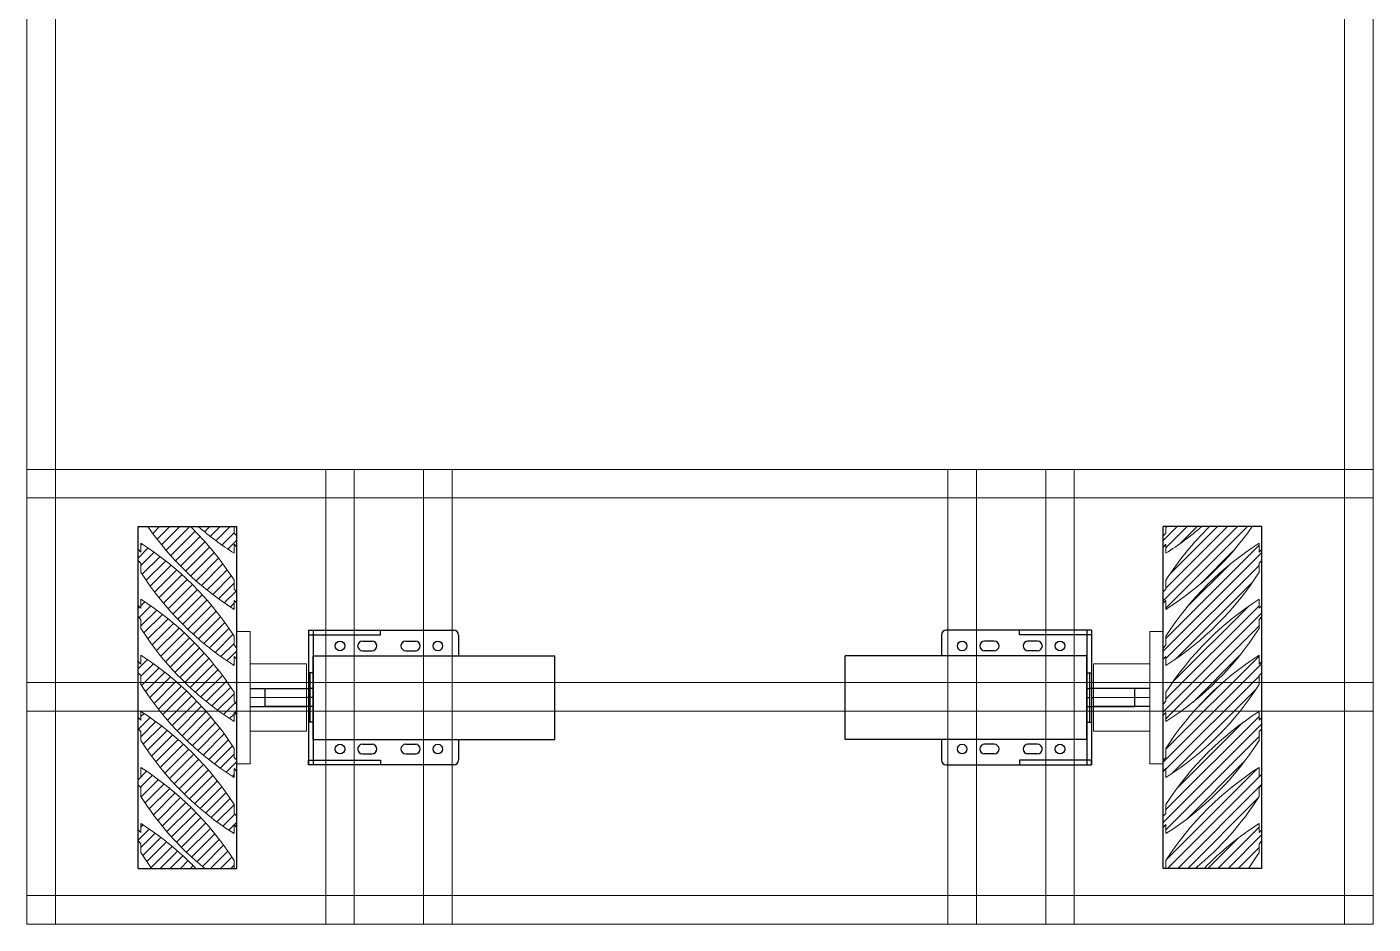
# Model space of a CAD drawing. Header units: millimetres. Extents: x -15418 to 43885, y -27590 to 23052.
# Drawn here: x 10590 to 11190, y 7123 to 7523 of the extents above; entities that cross this region are included whole.
import ezdxf

# ---------------------------------------------------------------- set-up
doc = ezdxf.new("R2010")
doc.units = ezdxf.units.MM
doc.header["$LTSCALE"] = 0.5
doc.layers.get('0').update_dxf_attribs({"lineweight": 5})
doc.layers.get('Defpoints').update_dxf_attribs({"color": 4})
for name, color, linetype in [('Layer1', 1, 'Continuous'), ('Layer2', 2, 'Continuous'), ('Layer3', 9, 'Continuous')]:
    doc.layers.add(name, color=color, linetype=linetype)
doc.layers.add('Layer5', color=51, linetype='Continuous', lineweight=5)
doc.layers.add('Layer9', color=3, linetype='Continuous', lineweight=5)
pattern_1 = [(45, (-12605.798, -8190.911), (-2.24506403, 2.24506403), [])]

msp = doc.modelspace()

# ---------------------------------------------------------------- hatches: boundary and pattern name
at = {"layer": 'Layer5', "transparency": 33554661}
h = msp.add_hatch(dxfattribs=at)
h.set_pattern_fill('ANSI31', color=256)
h.set_pattern_definition(pattern_1)
h.paths.add_polyline_path([(10666.3503, 7300.5666, 0.03656583), (10682.2831, 7288.6774), (10682.2831, 7292.6774), (10683.5231, 7291.4374), (10683.5231, 7296.4374), (10682.2831, 7297.6774), (10682.2831, 7300.5666)], flags=17)
edge = h.paths.add_edge_path()
edge.add_line((10683.5231, 7166.4374), (10683.5231, 7171.4374))
edge.add_line((10683.5231, 7171.4374), (10682.2831, 7172.6774))
edge.add_line((10682.2831, 7172.6774), (10682.2831, 7176.6774))
edge.add_arc((10567.2947, 7103.2089), 136.455, -327.4246642, -302.5753358)
edge.add_line((10640.7631, 7218.1974), (10640.7631, 7214.1974))
edge.add_line((10640.7631, 7214.1974), (10639.5231, 7215.4374))
edge.add_line((10639.5231, 7215.4374), (10639.5231, 7210.4374))
edge.add_line((10639.5231, 7210.4374), (10640.7631, 7209.1974))
edge.add_line((10640.7631, 7209.1974), (10640.7631, 7205.1974))
edge.add_arc((10755.4945, 7278.4088), 136.1, -147.4575942, -122.5424058)
edge.add_line((10682.2831, 7163.6774), (10682.2831, 7167.6774))
edge.add_line((10682.2831, 7167.6774), (10683.5231, 7166.4374))
edge = h.paths.add_edge_path()
edge.add_line((10683.5231, 7241.4374), (10683.5231, 7246.4374))
edge.add_line((10683.5231, 7246.4374), (10682.2831, 7247.6774))
edge.add_line((10682.2831, 7247.6774), (10682.2831, 7251.6774))
edge.add_arc((10567.2947, 7178.2089), 136.455, -327.4246642, -302.5753358)
edge.add_line((10640.7631, 7293.1974), (10640.7631, 7289.1974))
edge.add_line((10640.7631, 7289.1974), (10639.5231, 7290.4374))
edge.add_line((10639.5231, 7290.4374), (10639.5231, 7285.4374))
edge.add_line((10639.5231, 7285.4374), (10640.7631, 7284.1974))
edge.add_line((10640.7631, 7284.1974), (10640.7631, 7280.1974))
edge.add_arc((10755.4945, 7353.4088), 136.1, -147.4575942, -122.5424058)
edge.add_line((10682.2831, 7238.6774), (10682.2831, 7242.6774))
edge.add_line((10682.2831, 7242.6774), (10683.5231, 7241.4374))
edge = h.paths.add_edge_path()
edge.add_line((10683.5231, 7266.4374), (10683.5231, 7271.4374))
edge.add_line((10683.5231, 7271.4374), (10682.2831, 7272.6774))
edge.add_line((10682.2831, 7272.6774), (10682.2831, 7276.6774))
edge.add_arc((10567.2947, 7203.2089), 136.455, -327.4246642, -314.481355)
edge.add_line((10662.9055, 7300.5666), (10643.8531, 7300.5666))
edge.add_arc((10755.4945, 7378.4088), 136.1, -145.1137921, -122.5424058)
edge.add_line((10682.2831, 7263.6774), (10682.2831, 7267.6774))
edge.add_line((10682.2831, 7267.6774), (10683.5231, 7266.4374))
h = msp.add_hatch(dxfattribs=at)
h.set_pattern_fill('ANSI31', color=256)
h.set_pattern_definition(pattern_1)
h.paths.add_polyline_path([(10666.3503, 7300.5666, 0.03656583), (10682.2831, 7288.6774), (10682.2831, 7292.6774), (10683.5231, 7291.4374), (10683.5231, 7296.4374), (10682.2831, 7297.6774), (10682.2831, 7300.5666)], flags=17)
edge = h.paths.add_edge_path()
edge.add_line((10683.5231, 7166.4374), (10683.5231, 7171.4374))
edge.add_line((10683.5231, 7171.4374), (10682.2831, 7172.6774))
edge.add_line((10682.2831, 7172.6774), (10682.2831, 7176.6774))
edge.add_arc((10567.2947, 7103.2089), 136.455, -327.4246642, -302.5753358)
edge.add_line((10640.7631, 7218.1974), (10640.7631, 7214.1974))
edge.add_line((10640.7631, 7214.1974), (10639.5231, 7215.4374))
edge.add_line((10639.5231, 7215.4374), (10639.5231, 7210.4374))
edge.add_line((10639.5231, 7210.4374), (10640.7631, 7209.1974))
edge.add_line((10640.7631, 7209.1974), (10640.7631, 7205.1974))
edge.add_arc((10755.4945, 7278.4088), 136.1, -147.4575942, -122.5424058)
edge.add_line((10682.2831, 7163.6774), (10682.2831, 7167.6774))
edge.add_line((10682.2831, 7167.6774), (10683.5231, 7166.4374))
edge = h.paths.add_edge_path()
edge.add_line((10683.5231, 7241.4374), (10683.5231, 7246.4374))
edge.add_line((10683.5231, 7246.4374), (10682.2831, 7247.6774))
edge.add_line((10682.2831, 7247.6774), (10682.2831, 7251.6774))
edge.add_arc((10567.2947, 7178.2089), 136.455, -327.4246642, -302.5753358)
edge.add_line((10640.7631, 7293.1974), (10640.7631, 7289.1974))
edge.add_line((10640.7631, 7289.1974), (10639.5231, 7290.4374))
edge.add_line((10639.5231, 7290.4374), (10639.5231, 7285.4374))
edge.add_line((10639.5231, 7285.4374), (10640.7631, 7284.1974))
edge.add_line((10640.7631, 7284.1974), (10640.7631, 7280.1974))
edge.add_arc((10755.4945, 7353.4088), 136.1, -147.4575942, -122.5424058)
edge.add_line((10682.2831, 7238.6774), (10682.2831, 7242.6774))
edge.add_line((10682.2831, 7242.6774), (10683.5231, 7241.4374))
edge = h.paths.add_edge_path()
edge.add_line((10683.5231, 7266.4374), (10683.5231, 7271.4374))
edge.add_line((10683.5231, 7271.4374), (10682.2831, 7272.6774))
edge.add_line((10682.2831, 7272.6774), (10682.2831, 7276.6774))
edge.add_arc((10567.2947, 7203.2089), 136.455, -327.4246642, -314.481355)
edge.add_line((10662.9055, 7300.5666), (10643.8531, 7300.5666))
edge.add_arc((10755.4945, 7378.4088), 136.1, -145.1137921, -122.5424058)
edge.add_line((10682.2831, 7263.6774), (10682.2831, 7267.6774))
edge.add_line((10682.2831, 7267.6774), (10683.5231, 7266.4374))
h = msp.add_hatch(dxfattribs=at)
h.set_pattern_fill('ANSI31', color=256)
h.set_pattern_definition(pattern_1)
h.paths.add_polyline_path([(11113.5959, 7300.5666, -0.03656583), (11097.6631, 7288.6774), (11097.6631, 7292.6774), (11096.4231, 7291.4374), (11096.4231, 7296.4374), (11097.6631, 7297.6774), (11097.6631, 7300.5666)], flags=17)
edge = h.paths.add_edge_path()
edge.add_line((11096.4231, 7166.4374), (11096.4231, 7171.4374))
edge.add_line((11096.4231, 7171.4374), (11097.6631, 7172.6774))
edge.add_line((11097.6631, 7172.6774), (11097.6631, 7176.6774))
edge.add_arc((11212.6516, 7103.2089), 136.455, 482.5753358, 507.4246642, ccw=False)
edge.add_line((11139.1831, 7218.1974), (11139.1831, 7214.1974))
edge.add_line((11139.1831, 7214.1974), (11140.4231, 7215.4374))
edge.add_line((11140.4231, 7215.4374), (11140.4231, 7210.4374))
edge.add_line((11140.4231, 7210.4374), (11139.1831, 7209.1974))
edge.add_line((11139.1831, 7209.1974), (11139.1831, 7205.1974))
edge.add_arc((11024.4517, 7278.4088), 136.1, 302.5424058, 327.4575942, ccw=False)
edge.add_line((11097.6631, 7163.6774), (11097.6631, 7167.6774))
edge.add_line((11097.6631, 7167.6774), (11096.4231, 7166.4374))
edge = h.paths.add_edge_path()
edge.add_line((11096.4231, 7241.4374), (11096.4231, 7246.4374))
edge.add_line((11096.4231, 7246.4374), (11097.6631, 7247.6774))
edge.add_line((11097.6631, 7247.6774), (11097.6631, 7251.6774))
edge.add_arc((11212.6516, 7178.2089), 136.455, 482.5753358, 507.4246642, ccw=False)
edge.add_line((11139.1831, 7293.1974), (11139.1831, 7289.1974))
edge.add_line((11139.1831, 7289.1974), (11140.4231, 7290.4374))
edge.add_line((11140.4231, 7290.4374), (11140.4231, 7285.4374))
edge.add_line((11140.4231, 7285.4374), (11139.1831, 7284.1974))
edge.add_line((11139.1831, 7284.1974), (11139.1831, 7280.1974))
edge.add_arc((11024.4517, 7353.4088), 136.1, 302.5424058, 327.4575942, ccw=False)
edge.add_line((11097.6631, 7238.6774), (11097.6631, 7242.6774))
edge.add_line((11097.6631, 7242.6774), (11096.4231, 7241.4374))
edge = h.paths.add_edge_path()
edge.add_line((11096.4231, 7266.4374), (11096.4231, 7271.4374))
edge.add_line((11096.4231, 7271.4374), (11097.6631, 7272.6774))
edge.add_line((11097.6631, 7272.6774), (11097.6631, 7276.6774))
edge.add_arc((11212.6516, 7203.2089), 136.455, 494.481355, 507.4246642, ccw=False)
edge.add_line((11117.0407, 7300.5666), (11136.0931, 7300.5666))
edge.add_arc((11024.4517, 7378.4088), 136.1, 302.5424058, 325.1137921, ccw=False)
edge.add_line((11097.6631, 7263.6774), (11097.6631, 7267.6774))
edge.add_line((11097.6631, 7267.6774), (11096.4231, 7266.4374))
h = msp.add_hatch(dxfattribs=at)
h.set_pattern_fill('ANSI31', color=256)
h.set_pattern_definition(pattern_1)
h.paths.add_polyline_path([(11113.5959, 7300.5666, -0.03656583), (11097.6631, 7288.6774), (11097.6631, 7292.6774), (11096.4231, 7291.4374), (11096.4231, 7296.4374), (11097.6631, 7297.6774), (11097.6631, 7300.5666)], flags=17)
edge = h.paths.add_edge_path()
edge.add_line((11096.4231, 7166.4374), (11096.4231, 7171.4374))
edge.add_line((11096.4231, 7171.4374), (11097.6631, 7172.6774))
edge.add_line((11097.6631, 7172.6774), (11097.6631, 7176.6774))
edge.add_arc((11212.6516, 7103.2089), 136.455, 482.5753358, 507.4246642, ccw=False)
edge.add_line((11139.1831, 7218.1974), (11139.1831, 7214.1974))
edge.add_line((11139.1831, 7214.1974), (11140.4231, 7215.4374))
edge.add_line((11140.4231, 7215.4374), (11140.4231, 7210.4374))
edge.add_line((11140.4231, 7210.4374), (11139.1831, 7209.1974))
edge.add_line((11139.1831, 7209.1974), (11139.1831, 7205.1974))
edge.add_arc((11024.4517, 7278.4088), 136.1, 302.5424058, 327.4575942, ccw=False)
edge.add_line((11097.6631, 7163.6774), (11097.6631, 7167.6774))
edge.add_line((11097.6631, 7167.6774), (11096.4231, 7166.4374))
edge = h.paths.add_edge_path()
edge.add_line((11096.4231, 7241.4374), (11096.4231, 7246.4374))
edge.add_line((11096.4231, 7246.4374), (11097.6631, 7247.6774))
edge.add_line((11097.6631, 7247.6774), (11097.6631, 7251.6774))
edge.add_arc((11212.6516, 7178.2089), 136.455, 482.5753358, 507.4246642, ccw=False)
edge.add_line((11139.1831, 7293.1974), (11139.1831, 7289.1974))
edge.add_line((11139.1831, 7289.1974), (11140.4231, 7290.4374))
edge.add_line((11140.4231, 7290.4374), (11140.4231, 7285.4374))
edge.add_line((11140.4231, 7285.4374), (11139.1831, 7284.1974))
edge.add_line((11139.1831, 7284.1974), (11139.1831, 7280.1974))
edge.add_arc((11024.4517, 7353.4088), 136.1, 302.5424058, 327.4575942, ccw=False)
edge.add_line((11097.6631, 7238.6774), (11097.6631, 7242.6774))
edge.add_line((11097.6631, 7242.6774), (11096.4231, 7241.4374))
edge = h.paths.add_edge_path()
edge.add_line((11096.4231, 7266.4374), (11096.4231, 7271.4374))
edge.add_line((11096.4231, 7271.4374), (11097.6631, 7272.6774))
edge.add_line((11097.6631, 7272.6774), (11097.6631, 7276.6774))
edge.add_arc((11212.6516, 7203.2089), 136.455, 494.481355, 507.4246642, ccw=False)
edge.add_line((11117.0407, 7300.5666), (11136.0931, 7300.5666))
edge.add_arc((11024.4517, 7378.4088), 136.1, 302.5424058, 325.1137921, ccw=False)
edge.add_line((11097.6631, 7263.6774), (11097.6631, 7267.6774))
edge.add_line((11097.6631, 7267.6774), (11096.4231, 7266.4374))
h = msp.add_hatch(dxfattribs=at)
h.set_pattern_fill('ANSI31', color=256)
h.set_pattern_definition(pattern_1)
edge = h.paths.add_edge_path()
edge.add_line((10683.5231, 7191.4374), (10683.5231, 7196.4374))
edge.add_line((10683.5231, 7196.4374), (10682.2831, 7197.6774))
edge.add_line((10682.2831, 7197.6774), (10682.2831, 7201.6774))
edge.add_arc((10567.2947, 7128.2089), 136.455, -327.4246642, -302.5753358)
edge.add_line((10640.7631, 7243.1974), (10640.7631, 7239.1974))
edge.add_line((10640.7631, 7239.1974), (10639.5231, 7240.4374))
edge.add_line((10639.5231, 7240.4374), (10639.5231, 7235.4374))
edge.add_line((10639.5231, 7235.4374), (10640.7631, 7234.1974))
edge.add_line((10640.7631, 7234.1974), (10640.7631, 7230.1974))
edge.add_arc((10755.4945, 7303.4088), 136.1, -147.4575942, -122.5424058)
edge.add_line((10682.2831, 7188.6774), (10682.2831, 7192.6774))
edge.add_line((10682.2831, 7192.6774), (10683.5231, 7191.4374))
edge = h.paths.add_edge_path()
edge.add_line((10683.5231, 7216.4374), (10683.5231, 7221.4374))
edge.add_line((10683.5231, 7221.4374), (10682.2831, 7222.6774))
edge.add_line((10682.2831, 7222.6774), (10682.2831, 7226.6774))
edge.add_arc((10567.2947, 7153.2089), 136.455, -327.4246642, -302.5753358)
edge.add_line((10640.7631, 7268.1974), (10640.7631, 7264.1974))
edge.add_line((10640.7631, 7264.1974), (10639.5231, 7265.4374))
edge.add_line((10639.5231, 7265.4374), (10639.5231, 7260.4374))
edge.add_line((10639.5231, 7260.4374), (10640.7631, 7259.1974))
edge.add_line((10640.7631, 7259.1974), (10640.7631, 7255.1974))
edge.add_arc((10755.4945, 7328.4088), 136.1, -147.4575942, -122.5424058)
edge.add_line((10682.2831, 7213.6774), (10682.2831, 7217.6774))
edge.add_line((10682.2831, 7217.6774), (10683.5231, 7216.4374))
h = msp.add_hatch(dxfattribs=at)
h.set_pattern_fill('ANSI31', color=256)
h.set_pattern_definition(pattern_1)
edge = h.paths.add_edge_path()
edge.add_line((10683.5231, 7191.4374), (10683.5231, 7196.4374))
edge.add_line((10683.5231, 7196.4374), (10682.2831, 7197.6774))
edge.add_line((10682.2831, 7197.6774), (10682.2831, 7201.6774))
edge.add_arc((10567.2947, 7128.2089), 136.455, -327.4246642, -302.5753358)
edge.add_line((10640.7631, 7243.1974), (10640.7631, 7239.1974))
edge.add_line((10640.7631, 7239.1974), (10639.5231, 7240.4374))
edge.add_line((10639.5231, 7240.4374), (10639.5231, 7235.4374))
edge.add_line((10639.5231, 7235.4374), (10640.7631, 7234.1974))
edge.add_line((10640.7631, 7234.1974), (10640.7631, 7230.1974))
edge.add_arc((10755.4945, 7303.4088), 136.1, -147.4575942, -122.5424058)
edge.add_line((10682.2831, 7188.6774), (10682.2831, 7192.6774))
edge.add_line((10682.2831, 7192.6774), (10683.5231, 7191.4374))
edge = h.paths.add_edge_path()
edge.add_line((10683.5231, 7216.4374), (10683.5231, 7221.4374))
edge.add_line((10683.5231, 7221.4374), (10682.2831, 7222.6774))
edge.add_line((10682.2831, 7222.6774), (10682.2831, 7226.6774))
edge.add_arc((10567.2947, 7153.2089), 136.455, -327.4246642, -302.5753358)
edge.add_line((10640.7631, 7268.1974), (10640.7631, 7264.1974))
edge.add_line((10640.7631, 7264.1974), (10639.5231, 7265.4374))
edge.add_line((10639.5231, 7265.4374), (10639.5231, 7260.4374))
edge.add_line((10639.5231, 7260.4374), (10640.7631, 7259.1974))
edge.add_line((10640.7631, 7259.1974), (10640.7631, 7255.1974))
edge.add_arc((10755.4945, 7328.4088), 136.1, -147.4575942, -122.5424058)
edge.add_line((10682.2831, 7213.6774), (10682.2831, 7217.6774))
edge.add_line((10682.2831, 7217.6774), (10683.5231, 7216.4374))
h = msp.add_hatch(dxfattribs=at)
h.set_pattern_fill('ANSI31', color=256)
h.set_pattern_definition(pattern_1)
edge = h.paths.add_edge_path()
edge.add_line((11096.4231, 7191.4374), (11096.4231, 7196.4374))
edge.add_line((11096.4231, 7196.4374), (11097.6631, 7197.6774))
edge.add_line((11097.6631, 7197.6774), (11097.6631, 7201.6774))
edge.add_arc((11212.6516, 7128.2089), 136.455, 482.5753358, 507.4246642, ccw=False)
edge.add_line((11139.1831, 7243.1974), (11139.1831, 7239.1974))
edge.add_line((11139.1831, 7239.1974), (11140.4231, 7240.4374))
edge.add_line((11140.4231, 7240.4374), (11140.4231, 7235.4374))
edge.add_line((11140.4231, 7235.4374), (11139.1831, 7234.1974))
edge.add_line((11139.1831, 7234.1974), (11139.1831, 7230.1974))
edge.add_arc((11024.4517, 7303.4088), 136.1, 302.5424058, 327.4575942, ccw=False)
edge.add_line((11097.6631, 7188.6774), (11097.6631, 7192.6774))
edge.add_line((11097.6631, 7192.6774), (11096.4231, 7191.4374))
edge = h.paths.add_edge_path()
edge.add_line((11096.4231, 7216.4374), (11096.4231, 7221.4374))
edge.add_line((11096.4231, 7221.4374), (11097.6631, 7222.6774))
edge.add_line((11097.6631, 7222.6774), (11097.6631, 7226.6774))
edge.add_arc((11212.6516, 7153.2089), 136.455, 482.5753358, 507.4246642, ccw=False)
edge.add_line((11139.1831, 7268.1974), (11139.1831, 7264.1974))
edge.add_line((11139.1831, 7264.1974), (11140.4231, 7265.4374))
edge.add_line((11140.4231, 7265.4374), (11140.4231, 7260.4374))
edge.add_line((11140.4231, 7260.4374), (11139.1831, 7259.1974))
edge.add_line((11139.1831, 7259.1974), (11139.1831, 7255.1974))
edge.add_arc((11024.4517, 7328.4088), 136.1, 302.5424058, 327.4575942, ccw=False)
edge.add_line((11097.6631, 7213.6774), (11097.6631, 7217.6774))
edge.add_line((11097.6631, 7217.6774), (11096.4231, 7216.4374))
h = msp.add_hatch(dxfattribs=at)
h.set_pattern_fill('ANSI31', color=256)
h.set_pattern_definition(pattern_1)
edge = h.paths.add_edge_path()
edge.add_line((11096.4231, 7191.4374), (11096.4231, 7196.4374))
edge.add_line((11096.4231, 7196.4374), (11097.6631, 7197.6774))
edge.add_line((11097.6631, 7197.6774), (11097.6631, 7201.6774))
edge.add_arc((11212.6516, 7128.2089), 136.455, 482.5753358, 507.4246642, ccw=False)
edge.add_line((11139.1831, 7243.1974), (11139.1831, 7239.1974))
edge.add_line((11139.1831, 7239.1974), (11140.4231, 7240.4374))
edge.add_line((11140.4231, 7240.4374), (11140.4231, 7235.4374))
edge.add_line((11140.4231, 7235.4374), (11139.1831, 7234.1974))
edge.add_line((11139.1831, 7234.1974), (11139.1831, 7230.1974))
edge.add_arc((11024.4517, 7303.4088), 136.1, 302.5424058, 327.4575942, ccw=False)
edge.add_line((11097.6631, 7188.6774), (11097.6631, 7192.6774))
edge.add_line((11097.6631, 7192.6774), (11096.4231, 7191.4374))
edge = h.paths.add_edge_path()
edge.add_line((11096.4231, 7216.4374), (11096.4231, 7221.4374))
edge.add_line((11096.4231, 7221.4374), (11097.6631, 7222.6774))
edge.add_line((11097.6631, 7222.6774), (11097.6631, 7226.6774))
edge.add_arc((11212.6516, 7153.2089), 136.455, 482.5753358, 507.4246642, ccw=False)
edge.add_line((11139.1831, 7268.1974), (11139.1831, 7264.1974))
edge.add_line((11139.1831, 7264.1974), (11140.4231, 7265.4374))
edge.add_line((11140.4231, 7265.4374), (11140.4231, 7260.4374))
edge.add_line((11140.4231, 7260.4374), (11139.1831, 7259.1974))
edge.add_line((11139.1831, 7259.1974), (11139.1831, 7255.1974))
edge.add_arc((11024.4517, 7328.4088), 136.1, 302.5424058, 327.4575942, ccw=False)
edge.add_line((11097.6631, 7213.6774), (11097.6631, 7217.6774))
edge.add_line((11097.6631, 7217.6774), (11096.4231, 7216.4374))
h = msp.add_hatch(dxfattribs=at)
h.set_pattern_fill('ANSI31', color=256)
h.set_pattern_definition(pattern_1)
edge = h.paths.add_edge_path()
edge.add_line((10639.5231, 7190.4374), (10639.5231, 7185.4374))
edge.add_line((10639.5231, 7185.4374), (10640.7631, 7184.1974))
edge.add_line((10640.7631, 7184.1974), (10640.7631, 7180.1974))
edge.add_arc((10755.4945, 7253.4088), 136.1, -147.4575942, -129.3514593)
edge.add_line((10669.1968, 7148.1666), (10682.2831, 7148.1666))
edge.add_line((10682.2831, 7148.1666), (10682.2831, 7151.6774))
edge.add_arc((10567.2947, 7078.2089), 136.455, -327.4246642, -302.5753358)
edge.add_line((10640.7631, 7193.1974), (10640.7631, 7189.1974))
edge.add_line((10640.7631, 7189.1974), (10639.5231, 7190.4374))
edge = h.paths.add_edge_path()
edge.add_line((10639.5231, 7165.4374), (10639.5231, 7160.4374))
edge.add_line((10639.5231, 7160.4374), (10640.7631, 7159.1974))
edge.add_line((10640.7631, 7159.1974), (10640.7631, 7155.1974))
edge.add_arc((10755.4945, 7228.4088), 136.1, -147.4575942, -143.8726113)
edge.add_line((10645.5655, 7148.1666), (10665.2895, 7148.1666))
edge.add_arc((10567.2947, 7053.2089), 136.455, -315.9017964, -302.5753358)
edge.add_line((10640.7631, 7168.1974), (10640.7631, 7164.1974))
edge.add_line((10640.7631, 7164.1974), (10639.5231, 7165.4374))
h = msp.add_hatch(dxfattribs=at)
h.set_pattern_fill('ANSI31', color=256)
h.set_pattern_definition(pattern_1)
edge = h.paths.add_edge_path()
edge.add_line((10639.5231, 7190.4374), (10639.5231, 7185.4374))
edge.add_line((10639.5231, 7185.4374), (10640.7631, 7184.1974))
edge.add_line((10640.7631, 7184.1974), (10640.7631, 7180.1974))
edge.add_arc((10755.4945, 7253.4088), 136.1, -147.4575942, -129.3514593)
edge.add_line((10669.1968, 7148.1666), (10682.2831, 7148.1666))
edge.add_line((10682.2831, 7148.1666), (10682.2831, 7151.6774))
edge.add_arc((10567.2947, 7078.2089), 136.455, -327.4246642, -302.5753358)
edge.add_line((10640.7631, 7193.1974), (10640.7631, 7189.1974))
edge.add_line((10640.7631, 7189.1974), (10639.5231, 7190.4374))
edge = h.paths.add_edge_path()
edge.add_line((10639.5231, 7165.4374), (10639.5231, 7160.4374))
edge.add_line((10639.5231, 7160.4374), (10640.7631, 7159.1974))
edge.add_line((10640.7631, 7159.1974), (10640.7631, 7155.1974))
edge.add_arc((10755.4945, 7228.4088), 136.1, -147.4575942, -143.8726113)
edge.add_line((10645.5655, 7148.1666), (10665.2895, 7148.1666))
edge.add_arc((10567.2947, 7053.2089), 136.455, -315.9017964, -302.5753358)
edge.add_line((10640.7631, 7168.1974), (10640.7631, 7164.1974))
edge.add_line((10640.7631, 7164.1974), (10639.5231, 7165.4374))
h = msp.add_hatch(dxfattribs=at)
h.set_pattern_fill('ANSI31', color=256)
h.set_pattern_definition(pattern_1)
edge = h.paths.add_edge_path()
edge.add_line((11140.4231, 7190.4374), (11140.4231, 7185.4374))
edge.add_line((11140.4231, 7185.4374), (11139.1831, 7184.1974))
edge.add_line((11139.1831, 7184.1974), (11139.1831, 7180.1974))
edge.add_arc((11024.4517, 7253.4088), 136.1, 309.3514593, 327.4575942, ccw=False)
edge.add_line((11110.7494, 7148.1666), (11097.6631, 7148.1666))
edge.add_line((11097.6631, 7148.1666), (11097.6631, 7151.6774))
edge.add_arc((11212.6516, 7078.2089), 136.455, 482.5753358, 507.4246642, ccw=False)
edge.add_line((11139.1831, 7193.1974), (11139.1831, 7189.1974))
edge.add_line((11139.1831, 7189.1974), (11140.4231, 7190.4374))
edge = h.paths.add_edge_path()
edge.add_line((11140.4231, 7165.4374), (11140.4231, 7160.4374))
edge.add_line((11140.4231, 7160.4374), (11139.1831, 7159.1974))
edge.add_line((11139.1831, 7159.1974), (11139.1831, 7155.1974))
edge.add_arc((11024.4517, 7228.4088), 136.1, 323.8726113, 327.4575942, ccw=False)
edge.add_line((11134.3808, 7148.1666), (11114.6567, 7148.1666))
edge.add_arc((11212.6516, 7053.2089), 136.455, 482.5753358, 495.9017964, ccw=False)
edge.add_line((11139.1831, 7168.1974), (11139.1831, 7164.1974))
edge.add_line((11139.1831, 7164.1974), (11140.4231, 7165.4374))
h = msp.add_hatch(dxfattribs=at)
h.set_pattern_fill('ANSI31', color=256)
h.set_pattern_definition(pattern_1)
edge = h.paths.add_edge_path()
edge.add_line((11140.4231, 7190.4374), (11140.4231, 7185.4374))
edge.add_line((11140.4231, 7185.4374), (11139.1831, 7184.1974))
edge.add_line((11139.1831, 7184.1974), (11139.1831, 7180.1974))
edge.add_arc((11024.4517, 7253.4088), 136.1, 309.3514593, 327.4575942, ccw=False)
edge.add_line((11110.7494, 7148.1666), (11097.6631, 7148.1666))
edge.add_line((11097.6631, 7148.1666), (11097.6631, 7151.6774))
edge.add_arc((11212.6516, 7078.2089), 136.455, 482.5753358, 507.4246642, ccw=False)
edge.add_line((11139.1831, 7193.1974), (11139.1831, 7189.1974))
edge.add_line((11139.1831, 7189.1974), (11140.4231, 7190.4374))
edge = h.paths.add_edge_path()
edge.add_line((11140.4231, 7165.4374), (11140.4231, 7160.4374))
edge.add_line((11140.4231, 7160.4374), (11139.1831, 7159.1974))
edge.add_line((11139.1831, 7159.1974), (11139.1831, 7155.1974))
edge.add_arc((11024.4517, 7228.4088), 136.1, 323.8726113, 327.4575942, ccw=False)
edge.add_line((11134.3808, 7148.1666), (11114.6567, 7148.1666))
edge.add_arc((11212.6516, 7053.2089), 136.455, 482.5753358, 495.9017964, ccw=False)
edge.add_line((11139.1831, 7168.1974), (11139.1831, 7164.1974))
edge.add_line((11139.1831, 7164.1974), (11140.4231, 7165.4374))

# ---------------------------------------------------------------- linework, layer by layer
at = {"transparency": 33554661}
for p, q in [((10683.5231, 7194.8666), (10683.5231, 7253.8666)), ((10683.5231, 7253.8666), (10689.5231, 7253.8666)), ((10683.5231, 7194.8666), (10683.5231, 7253.8666)), ((10683.5231, 7253.8666), (10689.5231, 7253.8666)), ((10689.5231, 7253.8666), (10689.5231, 7194.8666)), ((10689.5231, 7253.8666), (10689.5231, 7194.8666)), ((11096.4231, 7253.8666), (11090.4231, 7253.8666)), ((11090.4231, 7253.8666), (11090.4231, 7194.8666)), ((11096.4231, 7253.8666), (11090.4231, 7253.8666)), ((11090.4231, 7253.8666), (11090.4231, 7194.8666)), ((11096.4231, 7194.8666), (11096.4231, 7253.8666)), ((11096.4231, 7194.8666), (11096.4231, 7253.8666)), ((10689.5231, 7239.3666), (10714.5231, 7239.3666)), ((10689.5231, 7239.3666), (10714.5231, 7239.3666)), ((10714.5231, 7239.3666), (10714.5231, 7209.3666)), ((10714.5231, 7239.3666), (10714.5231, 7209.3666)), ((11065.4231, 7239.3666), (11065.4231, 7209.3666)), ((11090.4231, 7239.3666), (11065.4231, 7239.3666)), ((11065.4231, 7239.3666), (11065.4231, 7209.3666)), ((11090.4231, 7239.3666), (11065.4231, 7239.3666)), ((10689.5231, 7224.3666), (10714.5231, 7224.3666)), ((10689.5231, 7224.3666), (10714.5231, 7224.3666)), ((11090.4231, 7224.3666), (11065.4231, 7224.3666)), ((11090.4231, 7224.3666), (11065.4231, 7224.3666)), ((10689.5231, 7209.3666), (10714.5231, 7209.3666)), ((10689.5231, 7209.3666), (10714.5231, 7209.3666)), ((11090.4231, 7209.3666), (11065.4231, 7209.3666)), ((11090.4231, 7209.3666), (11065.4231, 7209.3666)), ((10689.5231, 7194.8666), (10683.5231, 7194.8666)), ((10689.5231, 7194.8666), (10683.5231, 7194.8666)), ((11090.4231, 7194.8666), (11096.4231, 7194.8666)), ((11090.4231, 7194.8666), (11096.4231, 7194.8666))]:
    msp.add_line(p, q, dxfattribs=at)
at = {"layer": 'Defpoints', "transparency": 33554661}
for p, q in [((10715.5231, 7254.3666), (10780.2331, 7254.3666)), ((10715.5231, 7254.3666), (10715.5231, 7194.3666)), ((10715.5231, 7254.3666), (10715.5231, 7252.3666)), ((10715.5231, 7254.3666), (10780.2331, 7254.3666)), ((10715.5231, 7254.3666), (10715.5231, 7194.3666)), ((10715.5231, 7254.3666), (10715.5231, 7252.3666)), ((10717.5231, 7254.3666), (10717.5231, 7194.3666)), ((10717.5231, 7254.3666), (10717.5231, 7194.3666)), ((10747.5231, 7252.3666), (10747.5231, 7254.3666)), ((10747.5231, 7252.3666), (10747.5231, 7254.3666)), ((11064.4231, 7254.3666), (10999.7131, 7254.3666)), ((11064.4231, 7254.3666), (10999.7131, 7254.3666)), ((11032.4231, 7252.3666), (11032.4231, 7254.3666)), ((11032.4231, 7252.3666), (11032.4231, 7254.3666)), ((11062.4231, 7254.3666), (11062.4231, 7194.3666)), ((11062.4231, 7254.3666), (11062.4231, 7194.3666)), ((11064.4231, 7254.3666), (11064.4231, 7194.3666)), ((11064.4231, 7254.3666), (11064.4231, 7252.3666)), ((11064.4231, 7254.3666), (11064.4231, 7194.3666)), ((11064.4231, 7254.3666), (11064.4231, 7252.3666)), ((10715.5231, 7252.3666), (10747.5231, 7252.3666)), ((10715.5231, 7252.3666), (10747.5231, 7252.3666)), ((10739.5231, 7249.5166), (10743.8231, 7249.5166)), ((10739.5231, 7249.5166), (10743.8231, 7249.5166)), ((10758.8231, 7249.5166), (10763.1231, 7249.5166)), ((10758.8231, 7249.5166), (10763.1231, 7249.5166)), ((10782.3831, 7252.2166), (10782.3831, 7243.0166)), ((10782.3831, 7252.2166), (10782.3831, 7243.0166)), ((10997.5631, 7252.2166), (10997.5631, 7243.0166)), ((10997.5631, 7252.2166), (10997.5631, 7243.0166)), ((11021.1231, 7249.5166), (11016.8231, 7249.5166)), ((11021.1231, 7249.5166), (11016.8231, 7249.5166)), ((11064.4231, 7252.3666), (11032.4231, 7252.3666)), ((11064.4231, 7252.3666), (11032.4231, 7252.3666)), ((11040.4231, 7249.5166), (11036.1231, 7249.5166)), ((11040.4231, 7249.5166), (11036.1231, 7249.5166)), ((10739.5231, 7245.2166), (10743.8231, 7245.2166)), ((10739.5231, 7245.2166), (10743.8231, 7245.2166)), ((10758.8231, 7245.2166), (10763.1231, 7245.2166)), ((10758.8231, 7245.2166), (10763.1231, 7245.2166)), ((11021.1231, 7245.2166), (11016.8231, 7245.2166)), ((11021.1231, 7245.2166), (11016.8231, 7245.2166)), ((11040.4231, 7245.2166), (11036.1231, 7245.2166)), ((11040.4231, 7245.2166), (11036.1231, 7245.2166)), ((10717.5231, 7235.3666), (10715.5231, 7235.3666)), ((10717.5231, 7235.3666), (10715.5231, 7235.3666)), ((11062.4231, 7235.3666), (11064.4231, 7235.3666)), ((11062.4231, 7235.3666), (11064.4231, 7235.3666)), ((10717.5231, 7213.3666), (10715.5231, 7213.3666)), ((10717.5231, 7213.3666), (10715.5231, 7213.3666)), ((11062.4231, 7213.3666), (11064.4231, 7213.3666)), ((11062.4231, 7213.3666), (11064.4231, 7213.3666)), ((10739.5231, 7203.5166), (10743.8231, 7203.5166)), ((10739.5231, 7203.5166), (10743.8231, 7203.5166)), ((10758.8231, 7203.5166), (10763.1231, 7203.5166)), ((10758.8231, 7203.5166), (10763.1231, 7203.5166)), ((10782.3831, 7205.7166), (10782.3831, 7196.5166)), ((10782.3831, 7205.7166), (10782.3831, 7196.5166)), ((10997.5631, 7205.7166), (10997.5631, 7196.5166)), ((10997.5631, 7205.7166), (10997.5631, 7196.5166)), ((11021.1231, 7203.5166), (11016.8231, 7203.5166)), ((11021.1231, 7203.5166), (11016.8231, 7203.5166)), ((11040.4231, 7203.5166), (11036.1231, 7203.5166)), ((11040.4231, 7203.5166), (11036.1231, 7203.5166)), ((10715.5231, 7194.3666), (10715.5231, 7196.3666)), ((10715.5231, 7196.3666), (10747.5231, 7196.3666)), ((10715.5231, 7194.3666), (10715.5231, 7196.3666)), ((10715.5231, 7196.3666), (10747.5231, 7196.3666)), ((10780.2331, 7194.3666), (10715.5231, 7194.3666)), ((10780.2331, 7194.3666), (10715.5231, 7194.3666)), ((10739.5231, 7199.2166), (10743.8231, 7199.2166)), ((10739.5231, 7199.2166), (10743.8231, 7199.2166)), ((10747.5231, 7196.3666), (10747.5231, 7194.3666)), ((10747.5231, 7196.3666), (10747.5231, 7194.3666)), ((10758.8231, 7199.2166), (10763.1231, 7199.2166)), ((10758.8231, 7199.2166), (10763.1231, 7199.2166)), ((10999.7131, 7194.3666), (11064.4231, 7194.3666)), ((10999.7131, 7194.3666), (11064.4231, 7194.3666)), ((11021.1231, 7199.2166), (11016.8231, 7199.2166)), ((11021.1231, 7199.2166), (11016.8231, 7199.2166)), ((11064.4231, 7196.3666), (11032.4231, 7196.3666)), ((11032.4231, 7196.3666), (11032.4231, 7194.3666)), ((11064.4231, 7196.3666), (11032.4231, 7196.3666)), ((11032.4231, 7196.3666), (11032.4231, 7194.3666)), ((11040.4231, 7199.2166), (11036.1231, 7199.2166)), ((11040.4231, 7199.2166), (11036.1231, 7199.2166)), ((11064.4231, 7194.3666), (11064.4231, 7196.3666)), ((11064.4231, 7194.3666), (11064.4231, 7196.3666))]:
    msp.add_line(p, q, dxfattribs=at)
for centre in [(10729.5231, 7247.3666), (10729.5231, 7247.3666), (10773.1231, 7247.3666), (10773.1231, 7247.3666), (11006.8231, 7247.3666), (11006.8231, 7247.3666), (11050.4231, 7247.3666), (11050.4231, 7247.3666), (10729.5231, 7201.3666), (10729.5231, 7201.3666), (10773.1231, 7201.3666), (10773.1231, 7201.3666), (11006.8231, 7201.3666), (11006.8231, 7201.3666), (11050.4231, 7201.3666), (11050.4231, 7201.3666)]:
    msp.add_circle(centre, 2.15, dxfattribs=at)
for centre, start, end in [((10780.2331, 7252.2166), 0, 90), ((10780.2331, 7252.2166), 0, 90), ((10999.7131, 7252.2166), 90, 180), ((10999.7131, 7252.2166), 90, 180), ((10739.5231, 7247.3666), 90, 270), ((10739.5231, 7247.3666), 90, 270), ((10743.8231, 7247.3666), 270, 90), ((10743.8231, 7247.3666), 270, 90), ((10758.8231, 7247.3666), 90, 270), ((10758.8231, 7247.3666), 90, 270), ((10763.1231, 7247.3666), 270, 90), ((10763.1231, 7247.3666), 270, 90), ((11016.8231, 7247.3666), 90, 270), ((11016.8231, 7247.3666), 90, 270), ((11021.1231, 7247.3666), 270, 90), ((11021.1231, 7247.3666), 270, 90), ((11036.1231, 7247.3666), 90, 270), ((11036.1231, 7247.3666), 90, 270), ((11040.4231, 7247.3666), 270, 90), ((11040.4231, 7247.3666), 270, 90), ((10739.5231, 7201.3666), 90, 270), ((10739.5231, 7201.3666), 90, 270), ((10743.8231, 7201.3666), 270, 90), ((10743.8231, 7201.3666), 270, 90), ((10758.8231, 7201.3666), 90, 270), ((10758.8231, 7201.3666), 90, 270), ((10763.1231, 7201.3666), 270, 90), ((10763.1231, 7201.3666), 270, 90), ((11016.8231, 7201.3666), 90, 270), ((11016.8231, 7201.3666), 90, 270), ((11021.1231, 7201.3666), 270, 90), ((11021.1231, 7201.3666), 270, 90), ((11036.1231, 7201.3666), 90, 270), ((11036.1231, 7201.3666), 90, 270), ((11040.4231, 7201.3666), 270, 90), ((11040.4231, 7201.3666), 270, 90), ((10780.2331, 7196.5166), 270, 0), ((10780.2331, 7196.5166), 270, 0), ((10999.7131, 7196.5166), 180, 270), ((10999.7131, 7196.5166), 180, 270)]:
    msp.add_arc(centre, 2.15, start, end, dxfattribs=at)
at = {"layer": 'Layer1', "transparency": 33554661}
for p, q in [((10717.5231, 7205.7166), (10717.5231, 7243.0166)), ((10717.5231, 7243.0166), (10825.3231, 7243.0166)), ((10717.5231, 7205.7166), (10717.5231, 7243.0166)), ((10717.5231, 7243.0166), (10825.3231, 7243.0166)), ((10825.3231, 7205.7166), (10825.3231, 7243.0166)), ((10825.3231, 7205.7166), (10825.3231, 7243.0166)), ((11062.4231, 7243.0166), (10954.6231, 7243.0166)), ((10954.6231, 7205.7166), (10954.6231, 7243.0166)), ((11062.4231, 7243.0166), (10954.6231, 7243.0166)), ((10954.6231, 7205.7166), (10954.6231, 7243.0166)), ((11062.4231, 7205.7166), (11062.4231, 7243.0166)), ((11062.4231, 7205.7166), (11062.4231, 7243.0166)), ((10717.5231, 7235.3666), (10716.2231, 7235.3666)), ((10716.2231, 7213.3666), (10716.2231, 7235.3666)), ((10717.5231, 7235.3666), (10716.2231, 7235.3666)), ((10716.2231, 7213.3666), (10716.2231, 7235.3666)), ((11062.4231, 7235.3666), (11063.7231, 7235.3666)), ((11062.4231, 7235.3666), (11063.7231, 7235.3666)), ((11063.7231, 7213.3666), (11063.7231, 7235.3666)), ((11063.7231, 7213.3666), (11063.7231, 7235.3666)), ((10696.2231, 7220.3666), (10696.2231, 7228.3666)), ((10696.2231, 7228.3666), (10716.2231, 7228.3666)), ((10696.2231, 7220.3666), (10696.2231, 7228.3666)), ((10696.2231, 7228.3666), (10716.2231, 7228.3666)), ((10717.5231, 7228.3666), (10716.2231, 7228.3666)), ((10717.5231, 7228.3666), (10716.2231, 7228.3666)), ((10717.5231, 7224.3666), (10716.2231, 7224.3666)), ((10717.5231, 7224.3666), (10716.2231, 7224.3666)), ((11062.4231, 7228.3666), (11063.7231, 7228.3666)), ((11062.4231, 7228.3666), (11063.7231, 7228.3666)), ((11062.4231, 7224.3666), (11063.7231, 7224.3666)), ((11062.4231, 7224.3666), (11063.7231, 7224.3666)), ((11083.7231, 7228.3666), (11063.7231, 7228.3666)), ((11083.7231, 7228.3666), (11063.7231, 7228.3666)), ((11083.7231, 7220.3666), (11083.7231, 7228.3666)), ((11083.7231, 7220.3666), (11083.7231, 7228.3666)), ((10716.2231, 7220.3666), (10696.2231, 7220.3666)), ((10716.2231, 7220.3666), (10696.2231, 7220.3666)), ((10717.5231, 7220.3666), (10716.2231, 7220.3666)), ((10717.5231, 7220.3666), (10716.2231, 7220.3666)), ((11062.4231, 7220.3666), (11063.7231, 7220.3666)), ((11062.4231, 7220.3666), (11063.7231, 7220.3666)), ((11063.7231, 7220.3666), (11083.7231, 7220.3666)), ((11063.7231, 7220.3666), (11083.7231, 7220.3666)), ((10717.5231, 7213.3666), (10716.2231, 7213.3666)), ((10717.5231, 7213.3666), (10716.2231, 7213.3666)), ((11062.4231, 7213.3666), (11063.7231, 7213.3666)), ((11062.4231, 7213.3666), (11063.7231, 7213.3666)), ((10717.5231, 7205.7166), (10825.3231, 7205.7166)), ((10717.5231, 7205.7166), (10825.3231, 7205.7166)), ((11062.4231, 7205.7166), (10954.6231, 7205.7166)), ((11062.4231, 7205.7166), (10954.6231, 7205.7166))]:
    msp.add_line(p, q, dxfattribs=at)
at = {"layer": 'Layer2', "transparency": 33554661}
for p, q in [((10689.5231, 7228.3666), (10714.5231, 7228.3666)), ((10689.5231, 7228.3666), (10714.5231, 7228.3666)), ((11090.4231, 7228.3666), (11065.4231, 7228.3666)), ((11090.4231, 7228.3666), (11065.4231, 7228.3666)), ((10689.5231, 7220.3666), (10714.5231, 7220.3666)), ((10689.5231, 7220.3666), (10714.5231, 7220.3666)), ((11090.4231, 7220.3666), (11065.4231, 7220.3666)), ((11090.4231, 7220.3666), (11065.4231, 7220.3666))]:
    msp.add_line(p, q, dxfattribs=at)
at = {"layer": 'Layer3', "transparency": 33554661}
for p, q in [((10639.5231, 7300.5666), (10683.5231, 7300.5666)), ((10639.5231, 7148.1666), (10639.5231, 7300.5666)), ((10639.5231, 7300.5666), (10683.5231, 7300.5666)), ((10639.5231, 7148.1666), (10639.5231, 7300.5666)), ((10683.5231, 7148.1666), (10683.5231, 7300.5666)), ((10683.5231, 7148.1666), (10683.5231, 7300.5666)), ((11140.4231, 7300.5666), (11096.4231, 7300.5666)), ((11096.4231, 7148.1666), (11096.4231, 7300.5666)), ((11140.4231, 7300.5666), (11096.4231, 7300.5666)), ((11096.4231, 7148.1666), (11096.4231, 7300.5666)), ((11140.4231, 7148.1666), (11140.4231, 7300.5666)), ((11140.4231, 7148.1666), (11140.4231, 7300.5666)), ((10715.5231, 7224.3666), (10714.5231, 7224.3666)), ((10715.5231, 7224.3666), (10714.5231, 7224.3666)), ((11064.4231, 7224.3666), (11065.4231, 7224.3666)), ((11064.4231, 7224.3666), (11065.4231, 7224.3666)), ((10639.5231, 7148.1666), (10683.5231, 7148.1666)), ((10639.5231, 7148.1666), (10683.5231, 7148.1666)), ((11140.4231, 7148.1666), (11096.4231, 7148.1666)), ((11140.4231, 7148.1666), (11096.4231, 7148.1666))]:
    msp.add_line(p, q, dxfattribs=at)
at = {"layer": 'Layer5', "transparency": 33554661}
for p, q in [((10682.2831, 7297.6774), (10682.2831, 7300.5666)), ((10682.2831, 7297.6774), (10682.2831, 7300.5666)), ((10682.2831, 7297.6774), (10683.5231, 7296.4374)), ((10682.2831, 7297.6774), (10683.5231, 7296.4374)), ((10683.5231, 7291.4374), (10683.5231, 7296.4374)), ((10683.5231, 7291.4374), (10683.5231, 7296.4374)), ((11097.6631, 7297.6774), (11096.4231, 7296.4374)), ((11097.6631, 7297.6774), (11096.4231, 7296.4374)), ((11096.4231, 7291.4374), (11096.4231, 7296.4374)), ((11096.4231, 7291.4374), (11096.4231, 7296.4374)), ((11097.6631, 7297.6774), (11097.6631, 7300.5666)), ((11097.6631, 7297.6774), (11097.6631, 7300.5666)), ((10639.5231, 7290.4374), (10640.7631, 7289.1974)), ((10639.5231, 7290.4374), (10640.7631, 7289.1974)), ((10640.7631, 7289.1974), (10640.7631, 7293.1974)), ((10640.7631, 7289.1974), (10640.7631, 7293.1974)), ((10683.5231, 7291.4374), (10682.2831, 7292.6774)), ((10682.2831, 7288.6774), (10682.2831, 7292.6774)), ((10683.5231, 7291.4374), (10682.2831, 7292.6774)), ((10682.2831, 7288.6774), (10682.2831, 7292.6774)), ((11096.4231, 7291.4374), (11097.6631, 7292.6774)), ((11096.4231, 7291.4374), (11097.6631, 7292.6774)), ((11097.6631, 7288.6774), (11097.6631, 7292.6774)), ((11097.6631, 7288.6774), (11097.6631, 7292.6774)), ((11139.1831, 7289.1974), (11139.1831, 7293.1974)), ((11139.1831, 7289.1974), (11139.1831, 7293.1974)), ((11140.4231, 7290.4374), (11139.1831, 7289.1974)), ((11140.4231, 7290.4374), (11139.1831, 7289.1974)), ((10640.7631, 7284.1974), (10639.5231, 7285.4374)), ((10640.7631, 7284.1974), (10639.5231, 7285.4374)), ((10640.7631, 7280.1974), (10640.7631, 7284.1974)), ((10640.7631, 7280.1974), (10640.7631, 7284.1974)), ((11139.1831, 7284.1974), (11140.4231, 7285.4374)), ((11139.1831, 7284.1974), (11140.4231, 7285.4374)), ((11139.1831, 7280.1974), (11139.1831, 7284.1974)), ((11139.1831, 7280.1974), (11139.1831, 7284.1974)), ((10682.2831, 7272.6774), (10682.2831, 7276.6774)), ((10682.2831, 7272.6774), (10682.2831, 7276.6774)), ((10682.2831, 7272.6774), (10683.5231, 7271.4374)), ((10682.2831, 7272.6774), (10683.5231, 7271.4374)), ((11097.6631, 7272.6774), (11096.4231, 7271.4374)), ((11097.6631, 7272.6774), (11096.4231, 7271.4374)), ((11097.6631, 7272.6774), (11097.6631, 7276.6774)), ((11097.6631, 7272.6774), (11097.6631, 7276.6774)), ((10640.7631, 7264.1974), (10640.7631, 7268.1974)), ((10640.7631, 7264.1974), (10640.7631, 7268.1974)), ((10683.5687, 7266.3918), (10682.2831, 7267.6774)), ((10682.2831, 7263.6774), (10682.2831, 7267.6774)), ((10683.5687, 7266.3918), (10682.2831, 7267.6774)), ((10682.2831, 7263.6774), (10682.2831, 7267.6774)), ((11096.3776, 7266.3918), (11097.6631, 7267.6774)), ((11096.3776, 7266.3918), (11097.6631, 7267.6774)), ((11097.6631, 7263.6774), (11097.6631, 7267.6774)), ((11097.6631, 7263.6774), (11097.6631, 7267.6774)), ((11139.1831, 7264.1974), (11139.1831, 7268.1974)), ((11139.1831, 7264.1974), (11139.1831, 7268.1974)), ((10639.5231, 7265.4374), (10640.7631, 7264.1974)), ((10639.5231, 7265.4374), (10640.7631, 7264.1974)), ((10640.7631, 7259.1974), (10639.5231, 7260.4374)), ((10640.7631, 7259.1974), (10639.5231, 7260.4374)), ((11140.4231, 7265.4374), (11139.1831, 7264.1974)), ((11140.4231, 7265.4374), (11139.1831, 7264.1974)), ((11139.1831, 7259.1974), (11140.4231, 7260.4374)), ((11139.1831, 7259.1974), (11140.4231, 7260.4374)), ((10640.7631, 7255.1974), (10640.7631, 7259.1974)), ((10640.7631, 7255.1974), (10640.7631, 7259.1974)), ((11139.1831, 7255.1974), (11139.1831, 7259.1974)), ((11139.1831, 7255.1974), (11139.1831, 7259.1974)), ((10682.2831, 7247.6774), (10682.2831, 7251.6774)), ((10682.2831, 7247.6774), (10682.2831, 7251.6774)), ((11097.6631, 7247.6774), (11097.6631, 7251.6774)), ((11097.6631, 7247.6774), (11097.6631, 7251.6774)), ((10640.7631, 7239.1974), (10640.7631, 7243.1974)), ((10640.7631, 7239.1974), (10640.7631, 7243.1974)), ((10682.2831, 7247.6774), (10683.5231, 7246.4374)), ((10682.2831, 7247.6774), (10683.5231, 7246.4374)), ((10683.5231, 7241.4374), (10682.2831, 7242.6774)), ((10682.2831, 7238.6774), (10682.2831, 7242.6774)), ((10683.5231, 7241.4374), (10682.2831, 7242.6774)), ((10682.2831, 7238.6774), (10682.2831, 7242.6774)), ((11097.6631, 7247.6774), (11096.4231, 7246.4374)), ((11097.6631, 7247.6774), (11096.4231, 7246.4374)), ((11096.4231, 7241.4374), (11097.6631, 7242.6774)), ((11096.4231, 7241.4374), (11097.6631, 7242.6774)), ((11097.6631, 7238.6774), (11097.6631, 7242.6774)), ((11097.6631, 7238.6774), (11097.6631, 7242.6774)), ((11139.1831, 7239.1974), (11139.1831, 7243.1974)), ((11139.1831, 7239.1974), (11139.1831, 7243.1974)), ((10639.5231, 7240.4374), (10640.7631, 7239.1974)), ((10639.5231, 7240.4374), (10640.7631, 7239.1974)), ((11140.4231, 7240.4374), (11139.1831, 7239.1974)), ((11140.4231, 7240.4374), (11139.1831, 7239.1974)), ((10640.7631, 7234.1974), (10639.5231, 7235.4374)), ((10640.7631, 7234.1974), (10639.5231, 7235.4374)), ((10640.7631, 7230.1974), (10640.7631, 7234.1974)), ((10640.7631, 7230.1974), (10640.7631, 7234.1974)), ((11139.1831, 7234.1974), (11140.4231, 7235.4374)), ((11139.1831, 7234.1974), (11140.4231, 7235.4374)), ((11139.1831, 7230.1974), (11139.1831, 7234.1974)), ((11139.1831, 7230.1974), (11139.1831, 7234.1974)), ((10682.2831, 7222.6774), (10682.2831, 7226.6774)), ((10682.2831, 7222.6774), (10682.2831, 7226.6774)), ((11097.6631, 7222.6774), (11097.6631, 7226.6774)), ((11097.6631, 7222.6774), (11097.6631, 7226.6774)), ((10640.7631, 7214.1974), (10640.7631, 7218.1974)), ((10640.7631, 7214.1974), (10640.7631, 7218.1974)), ((10682.2831, 7222.6774), (10683.5231, 7221.4374)), ((10682.2831, 7222.6774), (10683.5231, 7221.4374)), ((11097.6631, 7222.6774), (11096.4231, 7221.4374)), ((11097.6631, 7222.6774), (11096.4231, 7221.4374)), ((11139.1831, 7214.1974), (11139.1831, 7218.1974)), ((11139.1831, 7214.1974), (11139.1831, 7218.1974)), ((10639.5231, 7215.4374), (10640.7631, 7214.1974)), ((10639.5231, 7215.4374), (10640.7631, 7214.1974)), ((10683.5231, 7216.4374), (10682.2831, 7217.6774)), ((10682.2831, 7213.6774), (10682.2831, 7217.6774)), ((10683.5231, 7216.4374), (10682.2831, 7217.6774)), ((10682.2831, 7213.6774), (10682.2831, 7217.6774)), ((11096.4231, 7216.4374), (11097.6631, 7217.6774)), ((11096.4231, 7216.4374), (11097.6631, 7217.6774)), ((11097.6631, 7213.6774), (11097.6631, 7217.6774)), ((11097.6631, 7213.6774), (11097.6631, 7217.6774)), ((11140.4231, 7215.4374), (11139.1831, 7214.1974)), ((11140.4231, 7215.4374), (11139.1831, 7214.1974)), ((10640.7631, 7209.1974), (10639.5231, 7210.4374)), ((10640.7631, 7209.1974), (10639.5231, 7210.4374)), ((10640.7631, 7205.1974), (10640.7631, 7209.1974)), ((10640.7631, 7205.1974), (10640.7631, 7209.1974)), ((11139.1831, 7209.1974), (11140.4231, 7210.4374)), ((11139.1831, 7209.1974), (11140.4231, 7210.4374)), ((11139.1831, 7205.1974), (11139.1831, 7209.1974)), ((11139.1831, 7205.1974), (11139.1831, 7209.1974)), ((10682.2831, 7197.6774), (10682.2831, 7201.6774)), ((10682.2831, 7197.6774), (10682.2831, 7201.6774)), ((11097.6631, 7197.6774), (11097.6631, 7201.6774)), ((11097.6631, 7197.6774), (11097.6631, 7201.6774)), ((10682.2831, 7197.6774), (10683.5231, 7196.4374)), ((10682.2831, 7197.6774), (10683.5231, 7196.4374)), ((11097.6631, 7197.6774), (11096.4231, 7196.4374)), ((11097.6631, 7197.6774), (11096.4231, 7196.4374)), ((10640.7631, 7189.1974), (10640.7631, 7193.1974)), ((10640.7631, 7189.1974), (10640.7631, 7193.1974)), ((10683.5231, 7191.4374), (10682.2831, 7192.6774)), ((10682.2831, 7188.6774), (10682.2831, 7192.6774)), ((10683.5231, 7191.4374), (10682.2831, 7192.6774)), ((10682.2831, 7188.6774), (10682.2831, 7192.6774)), ((11096.4231, 7191.4374), (11097.6631, 7192.6774)), ((11096.4231, 7191.4374), (11097.6631, 7192.6774)), ((11097.6631, 7188.6774), (11097.6631, 7192.6774)), ((11097.6631, 7188.6774), (11097.6631, 7192.6774)), ((11139.1831, 7189.1974), (11139.1831, 7193.1974)), ((11139.1831, 7189.1974), (11139.1831, 7193.1974)), ((10640.7631, 7184.1974), (10639.5231, 7185.4374)), ((10640.7631, 7184.1974), (10639.5231, 7185.4374)), ((10640.7631, 7180.1974), (10640.7631, 7184.1974)), ((10640.7631, 7180.1974), (10640.7631, 7184.1974)), ((11139.1831, 7184.1974), (11140.4231, 7185.4374)), ((11139.1831, 7184.1974), (11140.4231, 7185.4374)), ((11139.1831, 7180.1974), (11139.1831, 7184.1974)), ((11139.1831, 7180.1974), (11139.1831, 7184.1974)), ((10682.2831, 7172.6774), (10682.2831, 7176.6774)), ((10682.2831, 7172.6774), (10682.2831, 7176.6774)), ((11097.6631, 7172.6774), (11097.6631, 7176.6774)), ((11097.6631, 7172.6774), (11097.6631, 7176.6774)), ((10682.2831, 7172.6774), (10683.5231, 7171.4374)), ((10682.2831, 7172.6774), (10683.5231, 7171.4374)), ((11097.6631, 7172.6774), (11096.4231, 7171.4374)), ((11097.6631, 7172.6774), (11096.4231, 7171.4374)), ((10639.5231, 7165.4374), (10640.7631, 7164.1974)), ((10639.5231, 7165.4374), (10640.7631, 7164.1974)), ((10640.7631, 7164.1974), (10640.7631, 7168.1974)), ((10640.7631, 7164.1974), (10640.7631, 7168.1974)), ((10683.5231, 7166.4374), (10682.2831, 7167.6774)), ((10682.2831, 7163.6774), (10682.2831, 7167.6774)), ((10683.5231, 7166.4374), (10682.2831, 7167.6774)), ((10682.2831, 7163.6774), (10682.2831, 7167.6774)), ((11096.4231, 7166.4374), (11097.6631, 7167.6774)), ((11096.4231, 7166.4374), (11097.6631, 7167.6774)), ((11097.6631, 7163.6774), (11097.6631, 7167.6774)), ((11097.6631, 7163.6774), (11097.6631, 7167.6774)), ((11139.1831, 7164.1974), (11139.1831, 7168.1974)), ((11139.1831, 7164.1974), (11139.1831, 7168.1974)), ((11140.4231, 7165.4374), (11139.1831, 7164.1974)), ((11140.4231, 7165.4374), (11139.1831, 7164.1974)), ((10640.7631, 7159.1974), (10639.5231, 7160.4374)), ((10640.7631, 7159.1974), (10639.5231, 7160.4374)), ((10640.7631, 7155.1974), (10640.7631, 7159.1974)), ((10640.7631, 7155.1974), (10640.7631, 7159.1974)), ((11139.1831, 7159.1974), (11140.4231, 7160.4374)), ((11139.1831, 7159.1974), (11140.4231, 7160.4374)), ((11139.1831, 7155.1974), (11139.1831, 7159.1974)), ((11139.1831, 7155.1974), (11139.1831, 7159.1974)), ((10682.2831, 7148.1666), (10682.2831, 7151.6774)), ((10682.2831, 7148.1666), (10682.2831, 7151.6774)), ((11097.6631, 7148.1666), (11097.6631, 7151.6774)), ((11097.6631, 7148.1666), (11097.6631, 7151.6774))]:
    msp.add_line(p, q, dxfattribs=at)
for centre, radius, start, end in [((10755.4945, 7378.4088), 136.1, 214.8862079, 237.4575942), ((10755.4945, 7378.4088), 136.1, 214.8862079, 237.4575942), ((10567.2947, 7203.2089), 136.455, 32.5753358, 45.518645), ((10567.2947, 7203.2089), 136.455, 32.5753358, 45.518645), ((10755.4945, 7403.4088), 136.1, 229.0810554, 237.4575942), ((10755.4945, 7403.4088), 136.1, 229.0810554, 237.4575942), ((11024.4517, 7378.4088), 136.1, 302.5424058, 325.1137921), ((11212.6516, 7203.2089), 136.455, 134.481355, 147.4246642), ((11024.4517, 7403.4088), 136.1, 302.5424058, 310.9189446), ((11024.4517, 7378.4088), 136.1, 302.5424058, 325.1137921), ((11212.6516, 7203.2089), 136.455, 134.481355, 147.4246642), ((11024.4517, 7403.4088), 136.1, 302.5424058, 310.9189446), ((10567.2947, 7178.2089), 136.455, 32.5753358, 57.4246642), ((10567.2947, 7178.2089), 136.455, 32.5753358, 57.4246642), ((11212.6516, 7178.2089), 136.455, 122.5753358, 147.4246642), ((11212.6516, 7178.2089), 136.455, 122.5753358, 147.4246642), ((10755.4945, 7353.4088), 136.1, 212.5424058, 237.4575942), ((10755.4945, 7353.4088), 136.1, 212.5424058, 237.4575942), ((11024.4517, 7353.4088), 136.1, 302.5424058, 327.4575942), ((11024.4517, 7353.4088), 136.1, 302.5424058, 327.4575942), ((10567.2947, 7153.2089), 136.455, 32.5753358, 57.4246642), ((10567.2947, 7153.2089), 136.455, 32.5753358, 57.4246642), ((11212.6516, 7153.2089), 136.455, 122.5753358, 147.4246642), ((11212.6516, 7153.2089), 136.455, 122.5753358, 147.4246642), ((10755.4945, 7328.4088), 136.1, 212.5424058, 237.4575942), ((10755.4945, 7328.4088), 136.1, 212.5424058, 237.4575942), ((11024.4517, 7328.4088), 136.1, 302.5424058, 327.4575942), ((11024.4517, 7328.4088), 136.1, 302.5424058, 327.4575942), ((10567.2947, 7128.2089), 136.455, 32.5753358, 57.4246642), ((10567.2947, 7128.2089), 136.455, 32.5753358, 57.4246642), ((11212.6516, 7128.2089), 136.455, 122.5753358, 147.4246642), ((11212.6516, 7128.2089), 136.455, 122.5753358, 147.4246642), ((10755.4945, 7303.4088), 136.1, 212.5424058, 237.4575942), ((10755.4945, 7303.4088), 136.1, 212.5424058, 237.4575942), ((11024.4517, 7303.4088), 136.1, 302.5424058, 327.4575942), ((11024.4517, 7303.4088), 136.1, 302.5424058, 327.4575942), ((10567.2947, 7103.2089), 136.455, 32.5753358, 57.4246642), ((10567.2947, 7103.2089), 136.455, 32.5753358, 57.4246642), ((11212.6516, 7103.2089), 136.455, 122.5753358, 147.4246642), ((11212.6516, 7103.2089), 136.455, 122.5753358, 147.4246642), ((10755.4945, 7278.4088), 136.1, 212.5424058, 237.4575942), ((10755.4945, 7278.4088), 136.1, 212.5424058, 237.4575942), ((11024.4517, 7278.4088), 136.1, 302.5424058, 327.4575942), ((11024.4517, 7278.4088), 136.1, 302.5424058, 327.4575942), ((10567.2947, 7078.2089), 136.455, 32.5753358, 57.4246642), ((10567.2947, 7078.2089), 136.455, 32.5753358, 57.4246642), ((11212.6516, 7078.2089), 136.455, 122.5753358, 147.4246642), ((11212.6516, 7078.2089), 136.455, 122.5753358, 147.4246642), ((10755.4945, 7253.4088), 136.1, 212.5424058, 230.6485407), ((10755.4945, 7253.4088), 136.1, 212.5424058, 230.6485407), ((11024.4517, 7253.4088), 136.1, 309.3514593, 327.4575942), ((11024.4517, 7253.4088), 136.1, 309.3514593, 327.4575942), ((10567.2947, 7053.2089), 136.455, 44.0982036, 57.4246642), ((10567.2947, 7053.2089), 136.455, 44.0982036, 57.4246642), ((11212.6516, 7053.2089), 136.455, 122.5753358, 135.9017964), ((11212.6516, 7053.2089), 136.455, 122.5753358, 135.9017964), ((10755.4945, 7228.4088), 136.1, 212.5424058, 216.1273887), ((10755.4945, 7228.4088), 136.1, 212.5424058, 216.1273887), ((11024.4517, 7228.4088), 136.1, 323.8726113, 327.4575942), ((11024.4517, 7228.4088), 136.1, 323.8726113, 327.4575942)]:
    msp.add_arc(centre, radius, start, end, dxfattribs=at)
at = {"layer": 'Layer9', "transparency": 33554661}
for p, q in [((10589.9731, 7923.3472), (10589.9731, 7123.3472)), ((10602.6731, 7923.3472), (10602.6731, 7123.3472)), ((11177.2731, 7123.3472), (11177.2731, 7923.3472)), ((11189.9731, 7123.3472), (11189.9731, 7923.3472)), ((10589.9731, 7326.0472), (11189.9731, 7326.0472)), ((10723.1731, 7326.0472), (10723.1731, 7123.3472)), ((10735.8731, 7326.0472), (10735.8731, 7123.3472)), ((10766.7731, 7326.0472), (10766.7731, 7123.3472)), ((10779.4731, 7326.0472), (10779.4731, 7123.3472)), ((11000.4731, 7326.0472), (11000.4731, 7123.3472)), ((11013.1731, 7326.0472), (11013.1731, 7123.3472)), ((11044.0731, 7123.3472), (11044.0731, 7326.0472)), ((11056.7731, 7123.3472), (11056.7731, 7326.0472)), ((10589.9731, 7313.3472), (11189.9731, 7313.3472)), ((10589.9731, 7231.0472), (11189.9731, 7231.0472)), ((10589.9731, 7218.3472), (11189.9731, 7218.3472)), ((10589.9731, 7136.0472), (11189.9731, 7136.0472)), ((10589.9731, 7123.3472), (11189.9731, 7123.3472))]:
    msp.add_line(p, q, dxfattribs=at)

doc.saveas('drawing.dxf')
